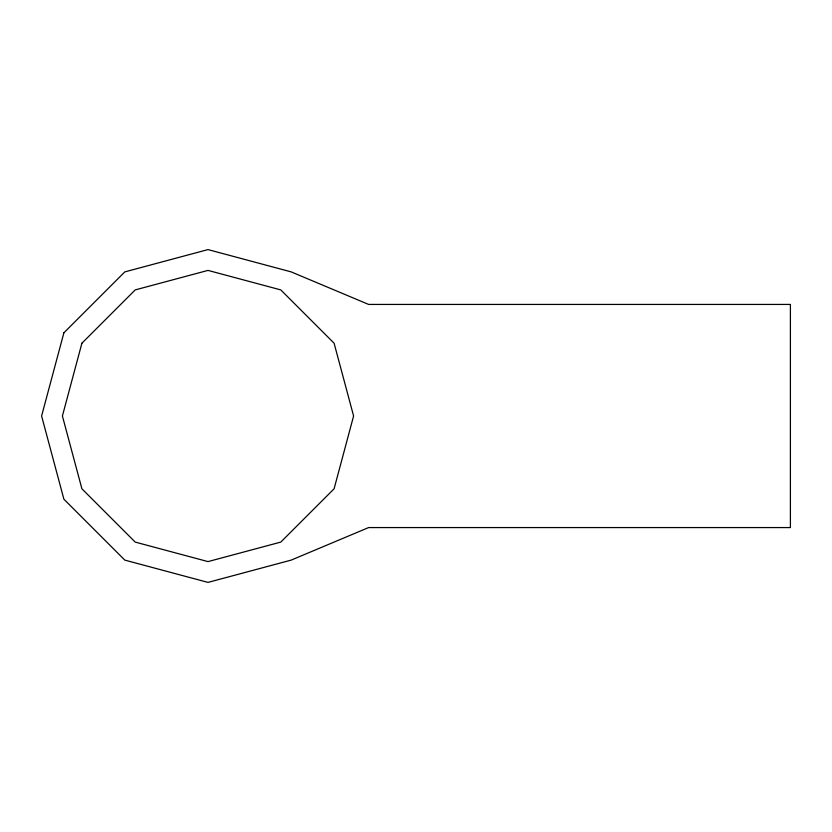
<?xml version="1.0" encoding="UTF-8"?>
<svg xmlns="http://www.w3.org/2000/svg" width="832" height="832" viewBox="0 0 832 832"><rect width="100%" height="100%" fill="white"/><g stroke="black" fill="none" stroke-linecap="round" stroke-linejoin="round"><path stroke-width="1.25" d="M63.898 332.8L41.6 416L63.898 499.2L124.8 560.102L208 582.4L291.2 560.102L368.618 527.571L790.4 527.571L790.4 304.429L368.618 304.429L291.2 271.898L208 249.6L124.8 271.898L63.898 332.8M81.91 343.2L62.4 416L81.91 488.8L135.2 542.09L208 561.6L280.8 542.09L334.09 488.8L353.6 416L334.09 343.2L280.8 289.91L208 270.4L135.2 289.91L81.91 343.2"/></g></svg>
